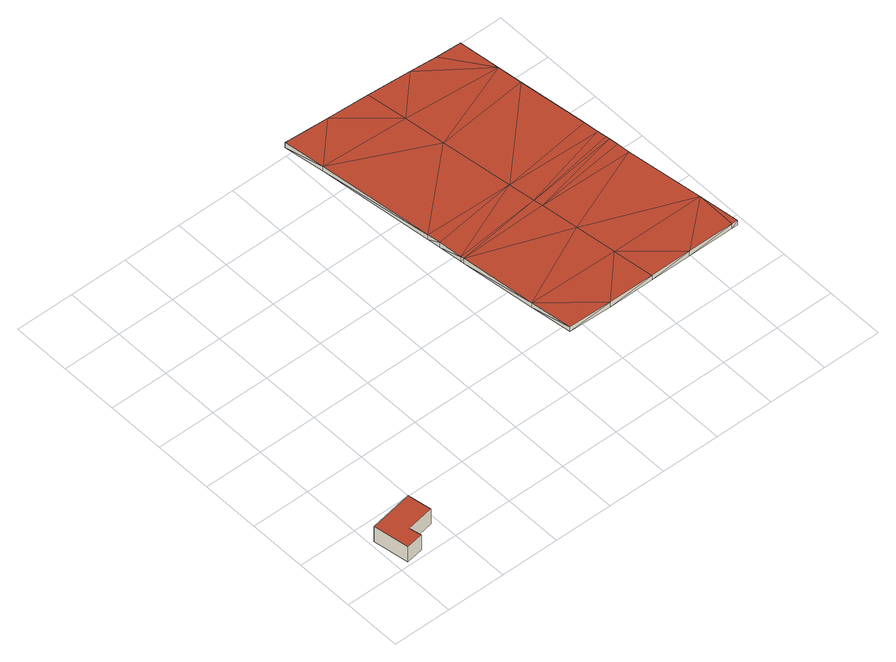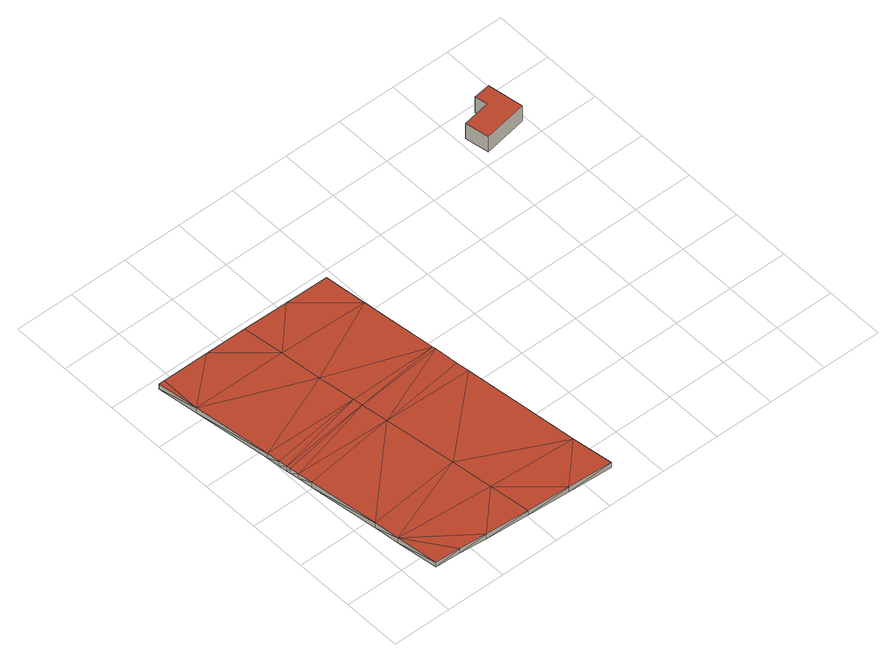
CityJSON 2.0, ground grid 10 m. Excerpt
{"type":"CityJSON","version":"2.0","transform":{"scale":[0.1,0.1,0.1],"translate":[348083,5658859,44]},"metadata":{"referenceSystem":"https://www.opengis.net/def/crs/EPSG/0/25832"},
"CityObjects":{
"building1":{"type":"Building","attributes":{"Geometrietyp2DReferenz":"3000","Gemeindeschluessel":"05162004","function":"31001_9998","roofType":"1000","measuredHeight":3.05},"geometry":[{"type":"Solid","lod":"2","boundaries":[[[[0,1,2,3]],[[4,5,1,0]],[[6,7,5,4]],[[8,9,7,6]],[[10,11,9,8]],[[3,2,11,10]],[[8,6,4,0,3,10]],[[1,5,7,9,11,2]]]],"semantics":{"surfaces":[{"type":"WallSurface"},{"type":"RoofSurface"},{"type":"GroundSurface"}],"values":[[0,0,0,0,0,0,1,2]]}}]},
"building2":{"type":"Building","attributes":{"Geometrietyp2DReferenz":"3000","Gemeindeschluessel":"05162004","function":"53001_1800","roofType":"9999","measuredHeight":1},"geometry":[{"type":"Solid","lod":"2","boundaries":[[[[12,13,14]],[[13,15,14]],[[16,17,12]],[[17,13,12]],[[18,19,16]],[[19,17,16]],[[20,21,18]],[[21,19,18]],[[22,23,20]],[[23,21,20]],[[24,25,22]],[[25,23,22]],[[26,27,24]],[[27,25,24]],[[28,29,26]],[[29,27,26]],[[30,31,28]],[[31,29,28]],[[32,33,30]],[[33,31,30]],[[34,35,32]],[[35,33,32]],[[36,37,34]],[[37,35,34]],[[38,39,36]],[[39,37,36]],[[40,41,38]],[[41,39,38]],[[42,43,40]],[[43,41,40]],[[44,45,42]],[[45,43,42]],[[46,47,44]],[[47,45,44]],[[48,49,46]],[[49,47,46]],[[50,51,48]],[[51,49,48]],[[52,53,50]],[[53,51,50]],[[54,55,52]],[[55,53,52]],[[56,57,54]],[[57,55,54]],[[58,59,56]],[[59,57,56]],[[60,61,58]],[[61,59,58]],[[62,63,60]],[[63,61,60]],[[64,65,62]],[[65,63,62]],[[14,15,64]],[[15,65,64]],[[66,45,47]],[[66,47,49]],[[49,51,67]],[[67,51,53]],[[67,53,68]],[[68,53,55]],[[68,55,57]],[[57,59,69]],[[69,59,70]],[[70,59,65]],[[65,59,63]],[[63,59,61]],[[57,69,68]],[[49,67,66]],[[29,31,33]],[[29,33,71]],[[71,33,35]],[[71,35,37]],[[71,37,43]],[[43,37,39]],[[39,41,43]],[[65,15,70]],[[70,15,13]],[[70,13,19]],[[19,13,17]],[[70,19,69]],[[69,19,21]],[[69,21,68]],[[68,21,67]],[[67,21,23]],[[67,23,66]],[[66,23,25]],[[66,25,27]],[[66,27,72]],[[72,27,29]],[[72,29,71]],[[72,71,43]],[[72,43,45]],[[72,45,66]],[[28,32,30]],[[28,73,32]],[[73,34,32]],[[73,36,34]],[[73,42,36]],[[42,38,36]],[[38,42,40]],[[64,74,14]],[[74,12,14]],[[74,18,12]],[[18,16,12]],[[74,75,18]],[[75,20,18]],[[75,76,20]],[[76,77,20]],[[77,22,20]],[[77,78,22]],[[78,24,22]],[[78,26,24]],[[78,79,26]],[[79,28,26]],[[79,73,28]],[[79,42,73]],[[79,44,42]],[[79,78,44]],[[78,46,44]],[[78,48,46]],[[48,77,50]],[[77,52,50]],[[77,76,52]],[[76,54,52]],[[76,56,54]],[[56,75,58]],[[75,74,58]],[[74,64,58]],[[64,62,58]],[[62,60,58]],[[56,76,75]],[[48,78,77]]]],"semantics":{"surfaces":[{"type":"WallSurface"},{"type":"GroundSurface"},{"type":"RoofSurface"}],"values":[[0,0,0,0,0,0,0,0,0,0,0,0,0,0,0,0,0,0,0,0,0,0,0,0,0,0,0,0,0,0,0,0,0,0,0,0,0,0,0,0,0,0,0,0,0,0,0,0,0,0,0,0,0,0,1,1,1,1,1,1,1,1,1,1,1,1,1,1,1,1,1,1,1,1,1,1,1,1,1,1,1,1,1,1,1,1,1,1,1,1,1,1,1,2,2,2,2,2,2,2,2,2,2,2,2,2,2,2,2,2,2,2,2,2,2,2,2,2,2,2,2,2,2,2,2,2,2,2,2,2,2,2]]}}]}
},
"vertices":[
[82,80,34],[82,80,3],[7,67,3],[7,67,34],[89,40,34],[89,40,3],[42,32,34],[42,32,3],[46,11,34],[46,11,3],[17,7,34],[17,7,3],
[521,151,62],[521,151,52],[598,150,63],[598,150,53],[447,152,63],[447,152,53],[438,222,62],[438,222,52],[422,349,62],[422,349,52],[421,354,62],[421,354,52],[417,394,62],[417,394,52],[414,416,62],[414,416,52],[390,611,62],[390,611,52],[380,680,62],[380,680,52],[455,676,62],[455,676,52],[527,672,62],[527,672,52],[601,667,62],[601,667,52],[647,663,62],[647,663,52],[690,661,62],[690,661,52],[699,591,62],[699,591,52],[704,549,62],[704,549,52],[720,432,62],[720,432,52],[723,407,62],[723,407,52],[725,392,62],[725,392,52],[726,386,62],[726,386,52],[728,371,62],[728,371,52],[730,349,62],[730,349,52],[748,219,63],[748,219,53],[757,150,63],[757,150,53],[747,150,63],[747,150,53],[668,150,63],[668,150,53],[563,412,52],[569,367,52],[571,352,52],[580,289,52],[589,219,53],[537,603,52],[546,533,52],[537,603,62],[589,219,63],[580,289,62],[571,352,62],[569,367,62],[563,412,62],[546,533,62]
]}
